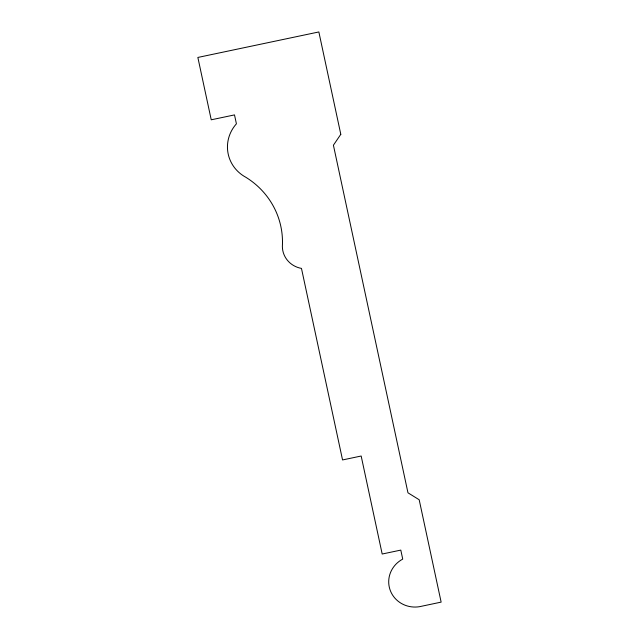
<?xml version="1.0" encoding="UTF-8"?>
<svg xmlns="http://www.w3.org/2000/svg" width="639" height="639" viewBox="0 0 639 639"><rect width="100%" height="100%" fill="white"/><g stroke="black" fill="none" stroke-linecap="round" stroke-linejoin="round"><path stroke-width="0.96" d="M340.803 134.326L333.414 145.197L407.97 492.805L419.184 499.754L441.142 602.122L421.948 606.171A26.678 25.552 -9.6 0 1 390.525 591.099A26.678 25.552 -9.6 0 1 402.73 559.109L400.797 550.099L382.186 554.021L361.171 456.022L342.552 459.944L301.472 268.404A23.779 22.78 -9.6 0 1 282.454 244.37A81.433 77.998 -9.6 0 0 245.727 177.203A36.719 35.169 -9.6 0 1 236.414 123.814L234.505 114.908L211.237 119.805L197.858 57.446L318.853 31.95L340.803 134.326"/></g></svg>
